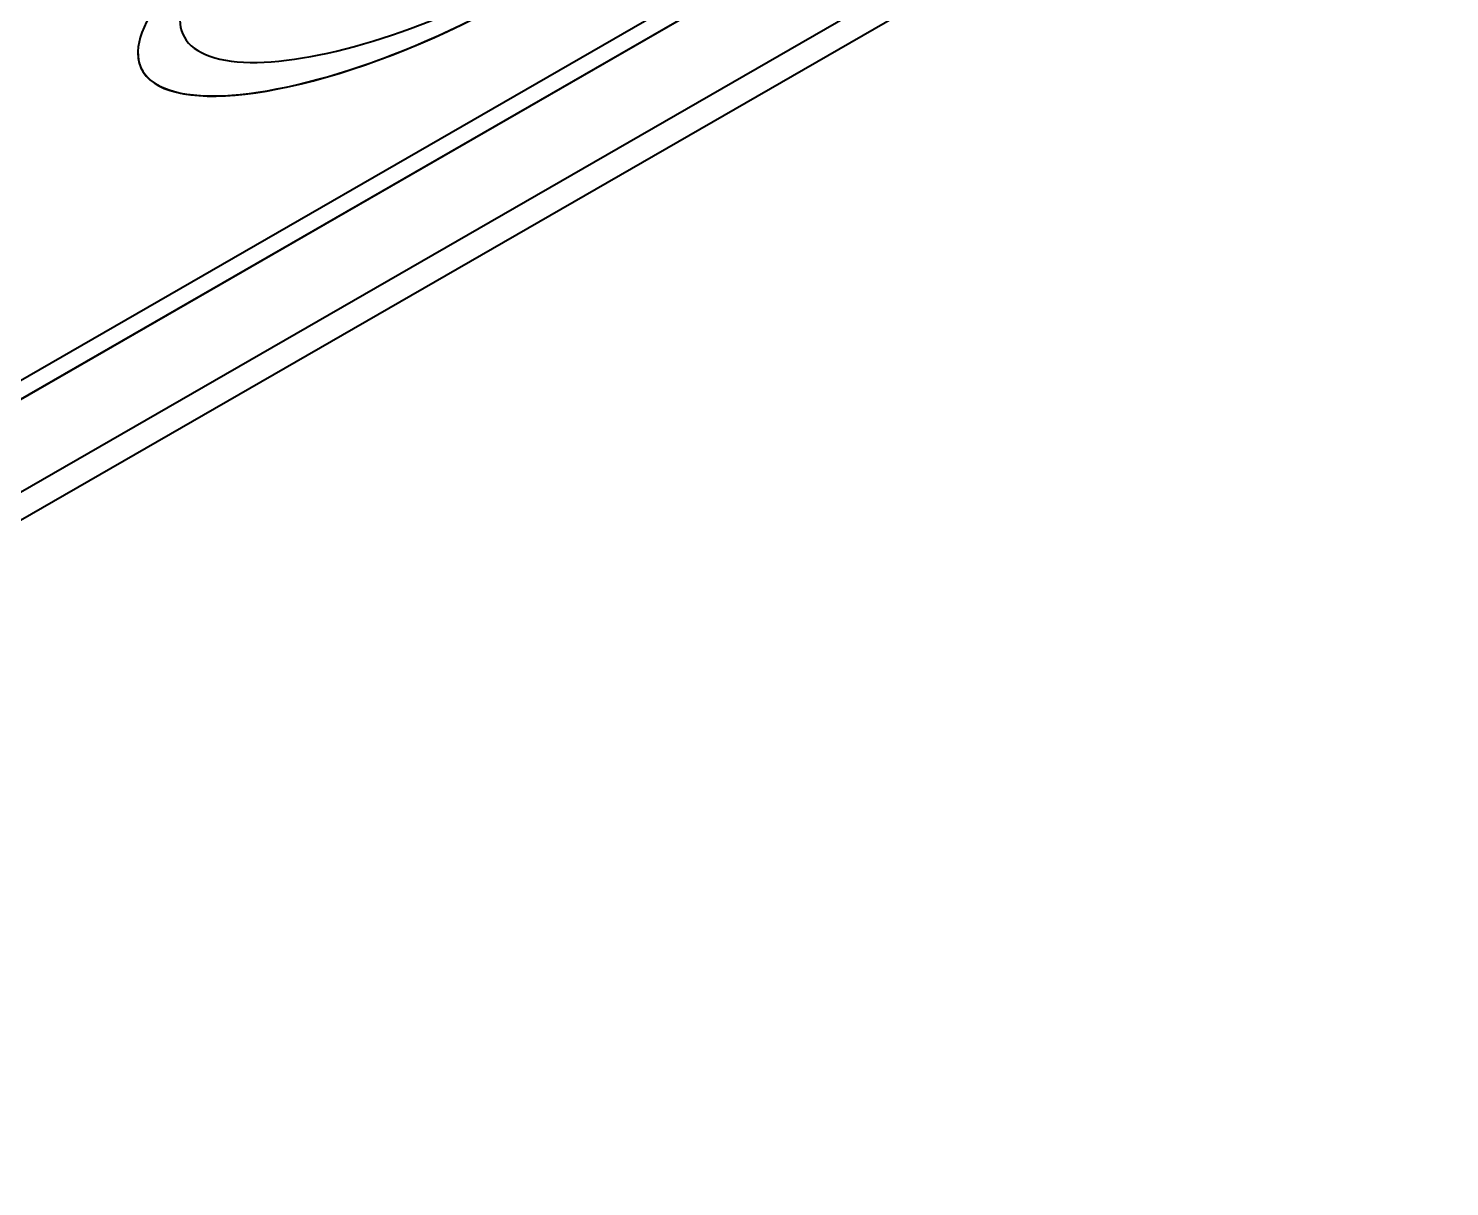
# Model space of a CAD drawing. Header units: millimetres. Extents: x 0 to 1682, y 0 to 1188.
# Drawn here: x 1455.3 to 1480.17, y 1036.25 to 1056.52 of the extents above; entities that cross this region are included whole.
import ezdxf

# ---------------------------------------------------------------- set-up
doc = ezdxf.new("R2010")
doc.units = ezdxf.units.MM
doc.header["$LTSCALE"] = 2
doc.layers.add('가시적인 것(ISO)', color=3, linetype='Continuous', lineweight=40)

msp = doc.modelspace()

# ---------------------------------------------------------------- linework, layer by layer
at = {"layer": '가시적인 것(ISO)'}
for p, q in [((1480.1713, 1062.8026), (1434.9165, 1036.7421)), ((1480.1713, 1062.3121), (1434.9165, 1036.2515)), ((1475.3867, 1062.0051), (1436.307, 1039.5006)), ((1436.3307, 1039.1885), (1475.9287, 1061.9915)), ((1475.9287, 1061.9882), (1436.3307, 1039.1852)), ((1457.216, 1056.0934), (1457.216, 1056.0967))]:
    msp.add_line(p, q, dxfattribs=at)
for centre, major_axis, ratio, start_param, end_param in [((1462.0902, 1058.1483), (4.8147, 2.325), 0.3266046, 2.1653715, 6.0567258), ((1462.0902, 1058.1451), (4.8147, 2.325), 0.3266046, 2.9851629, 6.0567258), ((1462.4873, 1058.5406), (-4.4785, -2.1345), 0.3361006, 5.4865256, 9.0894759)]:
    msp.add_ellipse(centre, major_axis=major_axis, ratio=ratio, start_param=start_param, end_param=end_param, dxfattribs=at)

doc.saveas('drawing.dxf')
